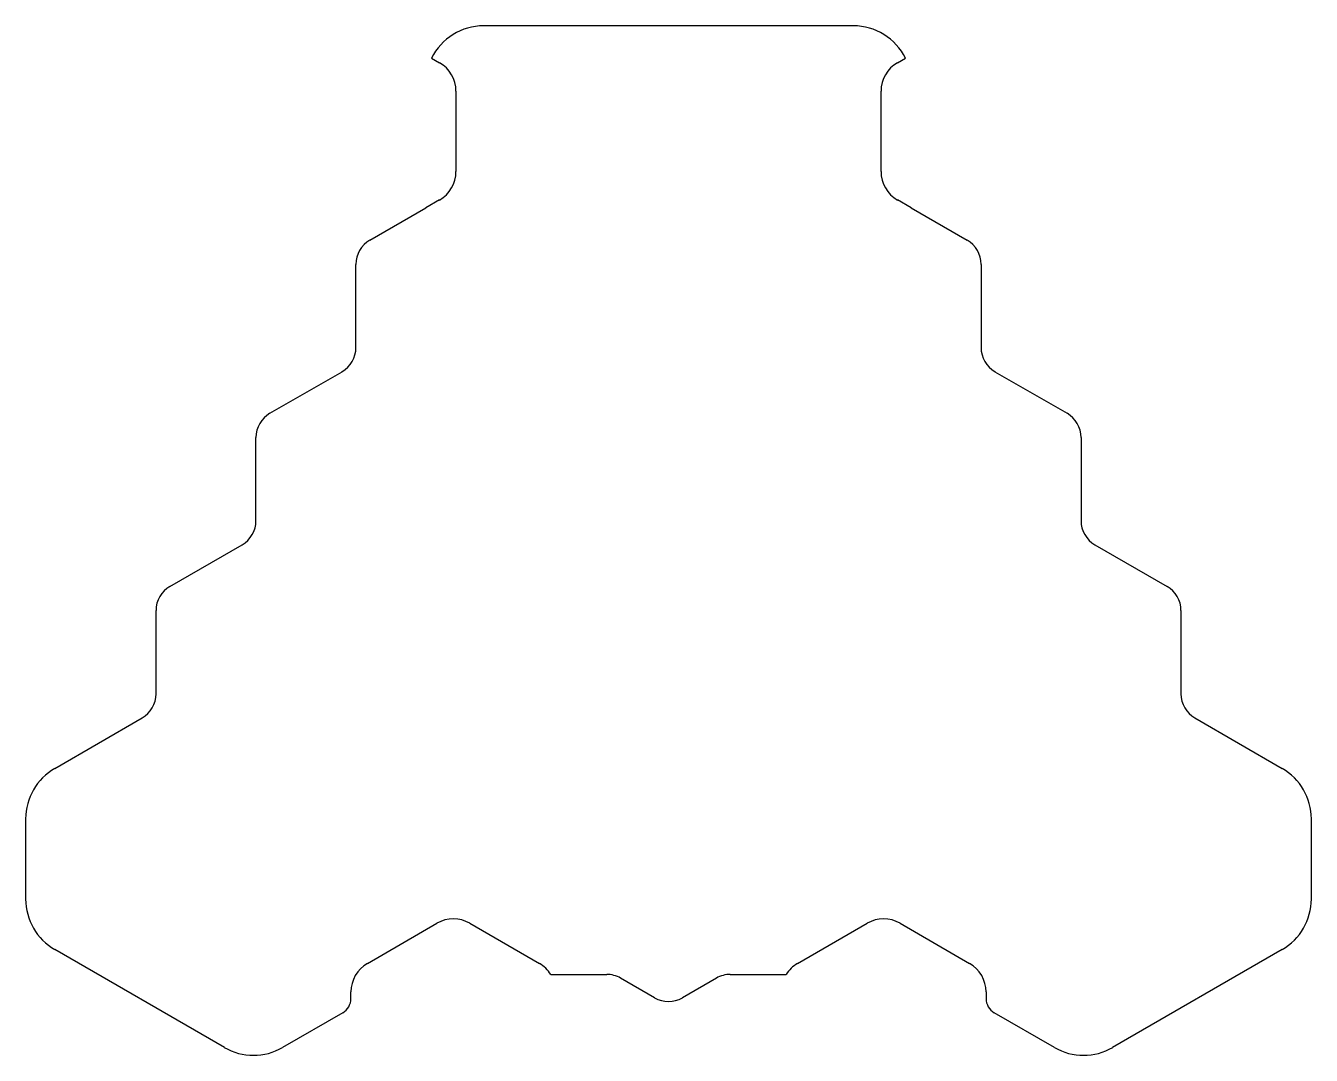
# Model space of a CAD drawing. Header units: millimetres. Extents: x 185 to 323, y -171 to -60.
import ezdxf

# ---------------------------------------------------------------- set-up
doc = ezdxf.new("R2010")
doc.units = ezdxf.units.MM

msp = doc.modelspace()

# ---------------------------------------------------------------- linework, layer by layer
for p, q in [((273.87, -59.78), (234.13, -59.78)), ((228.52, -63.26), (229.37, -63.76)), ((278.63, -63.76), (279.48, -63.26)), ((231.14, -66.82), (231.14, -75.46)), ((276.86, -75.46), (276.86, -66.82)), ((229.37, -78.52), (227.9, -79.37)), ((280.1, -79.37), (278.63, -78.52)), ((221.88, -82.84), (227.9, -79.37)), ((280.1, -79.37), (286.12, -82.84)), ((220.38, -94.39), (220.38, -85.44)), ((287.62, -85.44), (287.62, -94.39)), ((211.13, -101.46), (218.89, -96.99)), ((289.11, -96.99), (296.87, -101.46)), ((209.63, -113.01), (209.63, -104.06)), ((298.37, -104.06), (298.37, -113.01)), ((200.38, -120.08), (208.14, -115.61)), ((299.86, -115.61), (307.62, -120.08)), ((198.88, -131.63), (198.88, -122.68)), ((309.12, -122.68), (309.12, -131.63)), ((188, -139.65), (197.39, -134.23)), ((310.61, -134.23), (320, -139.65)), ((184.87, -153.71), (184.87, -145.08)), ((323.13, -145.08), (323.13, -153.71)), ((221.61, -160.63), (229.09, -156.31)), ((232.64, -156.31), (240.12, -160.63)), ((267.88, -160.63), (275.36, -156.31)), ((278.91, -156.31), (286.39, -160.63)), ((206.23, -169.67), (188, -159.14)), ((320, -159.14), (301.77, -169.67)), ((241.34, -161.81), (247.35, -161.81)), ((252.5, -164.32), (248.85, -162.21)), ((259.15, -162.21), (255.5, -164.32)), ((260.65, -161.81), (266.66, -161.81)), ((219.84, -164.43), (219.84, -163.7)), ((288.15, -163.7), (288.15, -164.43)), ((218.98, -165.93), (212.5, -169.67)), ((295.5, -169.67), (289.02, -165.93))]:
    msp.add_line(p, q)
for centre, radius, start, end in [((234.13, -66.05), 6.27, 90, 153.6744), ((273.87, -66.05), 6.27, 26.3256, 90), ((227.6, -66.82), 3.54, 359.9994, 60.0006), ((280.4, -66.82), 3.54, 119.9994, 180.0006), ((227.6, -75.46), 3.54, 300, 359.9994), ((229.4, -75.46), 1.73, 359.9994098, 359.9994105), ((280.4, -75.46), 3.54, 180.0006, 240), ((278.6, -75.46), 1.73, 180.0005895, 180.0005901), ((234.13, -78.67), 6.27, 186.4299, 186.4316), ((273.87, -78.67), 6.27, 353.5684, 353.5701), ((223.38, -85.44), 3, 120.0006, 180), ((222.75, -84.34), 1.73, 120.0006056, 120.0006084), ((284.62, -85.44), 3, 0, 59.9994), ((285.25, -84.34), 1.73, 59.9993916, 59.9993944), ((217.38, -94.39), 3, 300.0006, 0), ((290.62, -94.39), 3, 180, 239.9994), ((218.02, -95.49), 1.73, 300.0006035, 300.0006056), ((289.98, -95.49), 1.73, 239.9993944, 239.9993965), ((212.63, -104.06), 3, 120.0006, 180), ((212, -102.96), 1.73, 120.0006035, 120.0006056), ((295.37, -104.06), 3, 0, 59.9994), ((296, -102.96), 1.73, 59.9993944, 59.9993965), ((206.63, -113.01), 3, 300.0006, 0), ((301.37, -113.01), 3, 180, 239.9994), ((207.27, -114.11), 1.73, 300.0006035, 300.0006056), ((300.73, -114.11), 1.73, 239.9993944, 239.9993965), ((201.88, -122.68), 3, 120.0006, 180), ((201.25, -121.58), 1.73, 120.0006035, 120.0006056), ((306.12, -122.68), 3, 0, 59.9994), ((306.75, -121.58), 1.73, 59.9993944, 59.9993965), ((195.88, -131.63), 3, 300.0006, 0), ((312.12, -131.63), 3, 180, 239.9994), ((196.52, -132.73), 1.73, 300.0006035, 300.0006056), ((311.48, -132.73), 1.73, 239.9993944, 239.9993965), ((191.13, -145.08), 6.27, 120.0006, 180), ((189.5, -142.25), 3, 120.0006035, 120.000605), ((316.87, -145.08), 6.27, 0, 59.9994), ((318.5, -142.25), 3, 59.999395, 59.9993965), ((191.13, -153.71), 6.27, 180, 239.9995), ((316.87, -153.71), 6.27, 300.0005, 0), ((230.87, -159.38), 3.54, 59.9994, 120.0006), ((277.13, -159.38), 3.54, 59.9994, 120.0006), ((189.5, -156.55), 3, 239.9994704, 239.9994712), ((318.5, -156.55), 3, 300.0005288, 300.0005296), ((223.38, -163.7), 3.54, 120.0006, 180), ((222.48, -162.13), 1.73, 120.0005878, 120.0005897), ((238.34, -163.7), 3.54, 32.2293, 59.9994), ((269.65, -163.7), 3.54, 120.0006, 147.7707), ((284.62, -163.7), 3.54, 0, 59.9994), ((285.52, -162.13), 1.73, 59.9994103, 59.9994122), ((247.35, -164.81), 3, 59.9994, 90), ((260.65, -164.81), 3, 90, 120.0006), ((218.11, -164.43), 1.73, 300.0006, 0), ((254, -161.72), 3, 239.9994, 300.0006), ((253.37, -162.82), 1.73, 239.999437, 239.9994378), ((254.63, -162.82), 1.73, 300.0005622, 300.000563), ((289.89, -164.43), 1.73, 180, 239.9994), ((209.36, -164.24), 6.27, 239.9995, 300.0006), ((298.64, -164.24), 6.27, 239.9994, 300.0005)]:
    msp.add_arc(centre, radius, start, end)

doc.saveas('drawing.dxf')
